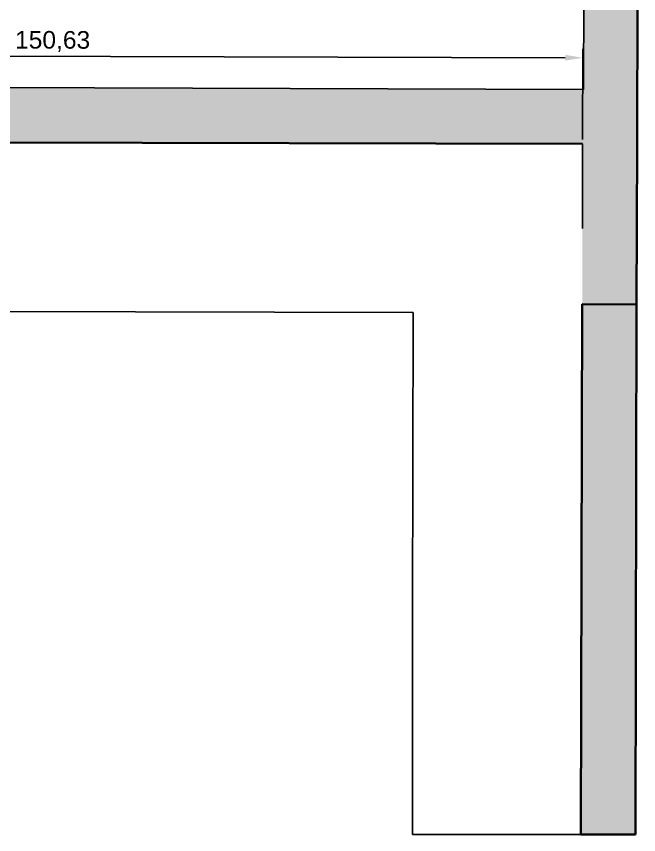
# Model space of a CAD drawing. Header units: millimetres. Extents: x 2258 to 5600, y 711 to 2563.
# Drawn here: x 4364.3 to 4452.7, y 2345.4 to 2461.6 of the extents above; entities that cross this region are included whole.
import ezdxf

# ---------------------------------------------------------------- set-up
doc = ezdxf.new("R2010")
doc.units = ezdxf.units.MM
for name, color, linetype, lineweight in [('PQI-A-IN-FURN', 39, 'Continuous', 13), ('PQI-A-IN-FURN-KIT', 37, 'Continuous', 13), ('PQI-A-WALL', 30, 'Continuous', 50), ('PQI-ST-COLM', 34, 'Continuous', 40)]:
    doc.layers.add(name, color=color, linetype=linetype, lineweight=lineweight)
doc.styles.get("Standard").update_dxf_attribs({"font": 'arial.ttf'})
doc.dimstyles.new('ISO-25', dxfattribs={"dimtxt": 2.5, "dimasz": 2.5, "dimexe": 1.25, "dimexo": 0.625, "dimtad": 1, "dimtxsty": 'Standard', "dimcen": 2.5, "dimadec": 0, "dimazin": 0, "dimtfac": 1, "dimtmove": 0, "dimatfit": 3, "dimfxl": 1, "dimarcsym": 0})

# ---------------------------------------------------------------- blocks, each defined once
blk = doc.blocks.new('*D215')
at = {"color": 0, "lineweight": -2, "transparency": 16777216}
for p, q in [((4294.13, 2444.52), (4294.16, 2457.38)), ((4444.76, 2444.15), (4444.79, 2457.01)), ((4296.66, 2456.13), (4442.29, 2455.77))]:
    blk.add_line(p, q, dxfattribs=at)
at = {"color": 0, "transparency": 16777216}
for points in [[(4296.66, 2456.54), (4296.66, 2455.71), (4294.16, 2456.13)], [(4442.29, 2456.18), (4442.29, 2455.35), (4444.79, 2455.76)]]:
    blk.add_solid(points, dxfattribs=at)
at = {"layer": 'Defpoints', "color": 0, "transparency": 16777216}
for p in [(4444.79, 2455.76), (4294.13, 2443.89), (4444.76, 2443.52)]:
    blk.add_point(p, dxfattribs=at)
at = {"color": 0, "transparency": 16777216, "insert": (4369.48, 2458.08), "char_height": 2.5, "attachment_point": 5, "rotation": 359.8582}
blk.add_mtext('150,63', dxfattribs=at)

msp = doc.modelspace()

# ---------------------------------------------------------------- hatches: boundary and pattern name
at = {"layer": 'PQI-A-IN-FURN', "true_color": 0x000000}
h = msp.add_hatch(color=18, dxfattribs=at)
h.dxf.hatch_style = 1
h.paths.add_polyline_path([(4286.356, 2424.282), (4294.083, 2424.263), (4294.13, 2443.894), (4444.759, 2443.521), (4444.704, 2420.737), (4452.43, 2420.719), (4452.485, 2443.502), (4452.609, 2495), (4452.618, 2498.863), (4452.71, 2537.062), (4444.984, 2537.081), (4444.777, 2451.247), (4315.36, 2451.569), (4286.422, 2451.638), (4286.403, 2443.912)])
h = msp.add_hatch(color=18, dxfattribs=at)
h.dxf.hatch_style = 1
h.paths.add_polyline_path([(4452.43, 2420.715), (4444.704, 2420.743), (4444.574, 2368.584), (4444.574, 2368.584), (4444.519, 2345.405), (4452.243, 2345.387)])

# ---------------------------------------------------------------- linework, layer by layer
for p, q in [((4444.892, 2451.248), (4445.097, 2536.703)), ((4444.892, 2451.248), (4286.149, 2451.776)), ((4444.759, 2443.521), (4420.759, 2443.578)), ((4444.759, 2443.521), (4433.431, 2443.549)), ((4433.431, 2443.549), (4433.431, 2443.548)), ((4444.759, 2443.521), (4444.73, 2431.521)), ((4318.072, 2419.836), (4420.701, 2419.589)), ((4420.701, 2419.589), (4420.599, 2376.954)), ((4444.701, 2419.532), (4444.657, 2400.985)), ((4444.595, 2376.897), (4444.595, 2376.897))]:
    msp.add_line(p, q)
at = {"color": 7}
for p in [(4420.599, 2376.954), (4444.519, 2345.405)]:
    msp.add_line(p, (4420.599, 2345.405), dxfattribs=at)
at = {"layer": 'PQI-A-IN-FURN-KIT'}
for p, q in [((4444.574, 2368.584), (4444.519, 2345.405)), ((4444.572, 2367.603), (4444.572, 2367.603))]:
    msp.add_line(p, q, dxfattribs=at)
at = {"layer": 'PQI-A-WALL', "color": 0, "lineweight": 35, "ltscale": 1000}
for p, q in [((4452.485, 2443.502), (4452.609, 2495)), ((4294.13, 2443.894), (4444.759, 2443.521)), ((4452.43, 2420.709), (4452.485, 2443.502))]:
    msp.add_line(p, q, dxfattribs=at)
at = {"layer": 'PQI-A-WALL', "ltscale": 1000}
msp.add_line((4452.485, 2443.502), (4452.485, 2443.502), dxfattribs=at)
at = {"layer": 'PQI-ST-COLM', "color": 0, "lineweight": 35}
msp.add_lwpolyline([(4452.243, 2345.387), (4452.43, 2420.715), (4444.704, 2420.743), (4444.517, 2345.405)], close=True, dxfattribs=at)

# ---------------------------------------------------------------- dimensions: what is measured, and where the dimension line sits
dim = msp.add_aligned_dim(p1=(4294.13, 2443.894), p2=(4444.759, 2443.521), distance=12.241, dimstyle='ISO-25')
dim.commit()
dim.dimension.update_dxf_attribs({"geometry": '*D215', "text_midpoint": (4369.48, 2458.075)})

doc.saveas('drawing.dxf')
